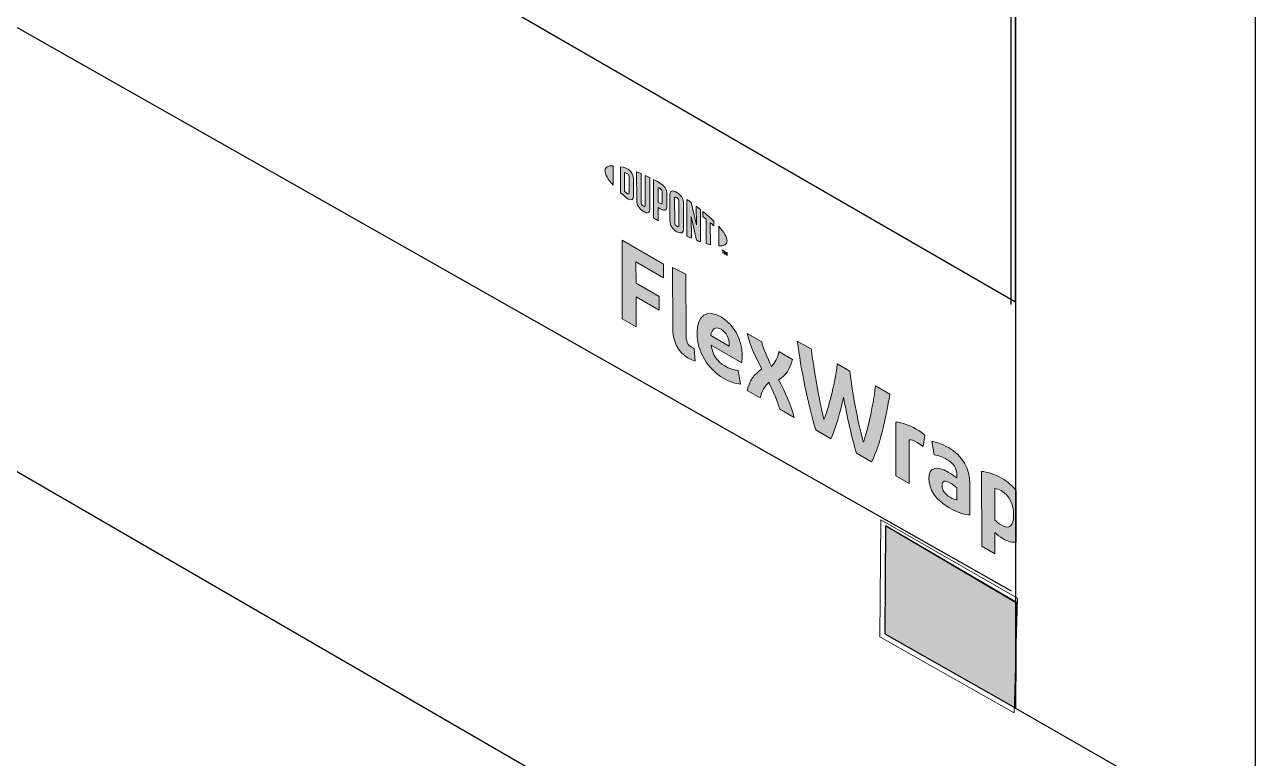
# Model space of a CAD drawing. Header units: inches. Extents: x -20.8 to 74.7, y -53.7 to 19.1.
# Drawn here: x -8.464 to -7.003, y -30.747 to -29.88 of the extents above; entities that cross this region are included whole.
import ezdxf

# ---------------------------------------------------------------- set-up
doc = ezdxf.new("R2010")
doc.units = ezdxf.units.IN
doc.header["$MEASUREMENT"] = 0
doc.linetypes.add('AI-Linetype-45', pattern=[0.187557, 0.125038, -0.062519])
doc.linetypes.add('AI-Linetype-46', pattern=[0.187557, 0.125038, -0.062519])
for name, color, linetype, lineweight in [('.ATI-HATCH', 7, 'Continuous', 0), ('G-ANNO-TTLB', 7, 'Continuous', 0), ('TYVEK', 7, 'Continuous', 0)]:
    doc.layers.add(name, color=color, linetype=linetype, lineweight=lineweight)

# ---------------------------------------------------------------- blocks, each defined once
blk = doc.blocks.new('Block_451')
at = {"layer": 'TYVEK', "color": 2, "lineweight": 25, "true_color": 0xffff00}
blk.add_lwpolyline([(-7.2974, -30.1937)], dxfattribs=at)
blk = doc.blocks.new('Block_452')
at = {"layer": 'TYVEK', "color": 1, "lineweight": 25, "true_color": 0xff0000}
for points in [[(-8.4443, -29.5486)], [(-7.2974, -30.2108)]]:
    blk.add_lwpolyline(points, dxfattribs=at)
blk = doc.blocks.new('Block_454')
at = {"layer": 'TYVEK', "color": 1, "lineweight": 25, "true_color": 0xff0000}
blk.add_lwpolyline([(-7.6375, -30.1199)], dxfattribs=at)
blk = doc.blocks.new('Block_455')
at = {"layer": 'TYVEK', "color": 1, "lineweight": 25, "true_color": 0xff0000}
for points in [[(-8.4443, -29.5486)], [(-7.2974, -30.2108)]]:
    blk.add_lwpolyline(points, dxfattribs=at)
blk = doc.blocks.new('Block_456')
at = {"layer": 'TYVEK', "color": 18, "lineweight": 25, "true_color": 0x000000}
blk.add_lwpolyline([(-7.6693, -29.983)], dxfattribs=at)
blk = doc.blocks.new('Block_458')
at = {"layer": 'TYVEK', "color": 4, "linetype": 'AI-Linetype-45', "lineweight": 25, "true_color": 0x00ffff}
blk.add_lwpolyline([(-7.0062, -30.0254)], dxfattribs=at)
at = {"layer": 'TYVEK', "color": 4, "linetype": 'AI-Linetype-46', "lineweight": 25, "true_color": 0x00ffff}
blk.add_lwpolyline([(-7.2971, -30.1917)], dxfattribs=at)
blk = doc.blocks.new('Block_462')
at = {"layer": 'TYVEK', "color": 4, "lineweight": 25, "true_color": 0x00ffff}
blk.add_lwpolyline([(-7.2971, -30.1917)], dxfattribs=at)
blk = doc.blocks.new('Block_463')
at = {"layer": 'TYVEK', "color": 2, "lineweight": 25, "true_color": 0xffff00}
blk.add_lwpolyline([(-7.2974, -30.1937)], dxfattribs=at)
blk = doc.blocks.new('Block_464')
at = {"layer": 'TYVEK', "color": 2, "lineweight": 25, "true_color": 0xffff00}
blk.add_lwpolyline([(-7.3015, -30.1306)], dxfattribs=at)
blk = doc.blocks.new('Block_465')
at = {"layer": 'TYVEK', "color": 1, "lineweight": 25, "true_color": 0xff0000}
for points in [[(-8.4443, -29.5486)], [(-7.2974, -30.2108)]]:
    blk.add_lwpolyline(points, dxfattribs=at)
blk = doc.blocks.new('Block_470')
at = {"layer": 'TYVEK', "true_color": 0x003b71, "transparency": 33554687}
h = blk.add_hatch(color=156, dxfattribs=at)
h.dxf.hatch_style = 2
edge = h.paths.add_edge_path()
edge.add_spline(control_points=[(-7.7088, -30.163), (-7.7088, -30.163), (-7.7576, -30.1349), (-7.7576, -30.1349), (-7.7576, -30.1349), (-7.7575, -30.2276), (-7.7575, -30.2276), (-7.7575, -30.2276), (-7.741, -30.237), (-7.741, -30.237), (-7.741, -30.237), (-7.7411, -30.2019), (-7.7411, -30.2019), (-7.7411, -30.2019), (-7.7138, -30.2176), (-7.7138, -30.2176), (-7.7138, -30.2176), (-7.7139, -30.2013), (-7.7139, -30.2013), (-7.7139, -30.2013), (-7.7411, -30.1856), (-7.7411, -30.1856), (-7.7411, -30.1856), (-7.7413, -30.1605), (-7.7413, -30.1605), (-7.7413, -30.1605), (-7.7088, -30.1793), (-7.7088, -30.1793), (-7.7088, -30.1793), (-7.7088, -30.163), (-7.7088, -30.163)], knot_values=[0, 0, 0, 0, 1, 1, 1, 2, 2, 2, 3, 3, 3, 4, 4, 4, 5, 5, 5, 6, 6, 6, 7, 7, 7, 8, 8, 8, 9, 9, 9, 10, 10, 10, 10], degree=3, periodic=0)
h = blk.add_hatch(color=156, dxfattribs=at)
h.dxf.hatch_style = 2
edge = h.paths.add_edge_path()
edge.add_spline(control_points=[(-7.6724, -30.2626), (-7.6735, -30.2623), (-7.6746, -30.2618), (-7.6757, -30.2611), (-7.6803, -30.2584), (-7.682, -30.2537), (-7.682, -30.2465), (-7.682, -30.2465), (-7.6821, -30.1751), (-7.6821, -30.1751), (-7.6821, -30.1751), (-7.6979, -30.167), (-7.6979, -30.167), (-7.6979, -30.167), (-7.6978, -30.2377), (-7.6978, -30.2377), (-7.6978, -30.2536), (-7.6925, -30.2665), (-7.6793, -30.2741), (-7.677, -30.2755), (-7.6733, -30.2769), (-7.6713, -30.2777), (-7.6713, -30.2777), (-7.6724, -30.2626), (-7.6724, -30.2626)], knot_values=[0, 0, 0, 0, 1, 1, 1, 2, 2, 2, 3, 3, 3, 4, 4, 4, 5, 5, 5, 6, 6, 6, 7, 7, 7, 8, 8, 8, 8], degree=3, periodic=0)
h = blk.add_hatch(color=156, dxfattribs=at)
h.dxf.hatch_style = 2
edge = h.paths.add_edge_path()
edge.add_spline(control_points=[(-7.6308, -30.2602), (-7.6308, -30.2602), (-7.6527, -30.2476), (-7.6527, -30.2476), (-7.6515, -30.2393), (-7.6472, -30.2363), (-7.6406, -30.2401), (-7.6343, -30.2437), (-7.6308, -30.2512), (-7.6308, -30.2586), (-7.6308, -30.2586), (-7.6308, -30.2602), (-7.6308, -30.2602)], knot_values=[0, 0, 0, 0, 1, 1, 1, 2, 2, 2, 3, 3, 3, 4, 4, 4, 4], degree=3, periodic=0)
edge = h.paths.add_edge_path()
edge.add_spline(control_points=[(-7.6156, -30.2699), (-7.6157, -30.2522), (-7.6256, -30.2343), (-7.6406, -30.2255), (-7.6575, -30.2159), (-7.669, -30.2236), (-7.669, -30.2445), (-7.6689, -30.2666), (-7.6563, -30.2873), (-7.6378, -30.2979), (-7.6303, -30.3023), (-7.6228, -30.3047), (-7.6177, -30.3049), (-7.6177, -30.3049), (-7.6203, -30.2888), (-7.6203, -30.2888), (-7.6252, -30.2884), (-7.6306, -30.2868), (-7.6363, -30.2834), (-7.6454, -30.2781), (-7.6508, -30.2704), (-7.6524, -30.2588), (-7.6524, -30.2588), (-7.6161, -30.2797), (-7.6161, -30.2797), (-7.6158, -30.2772), (-7.6156, -30.2738), (-7.6156, -30.2699)], knot_values=[0, 0, 0, 0, 1, 1, 1, 2, 2, 2, 3, 3, 3, 4, 4, 4, 5, 5, 5, 6, 6, 6, 7, 7, 7, 8, 8, 8, 9, 9, 9, 9], degree=3, periodic=0)
h = blk.add_hatch(color=156, dxfattribs=at)
h.dxf.hatch_style = 2
edge = h.paths.add_edge_path()
edge.add_spline(control_points=[(-7.5726, -30.2998), (-7.564, -30.2945), (-7.559, -30.2877), (-7.5561, -30.2756), (-7.5561, -30.2756), (-7.5722, -30.2665), (-7.5722, -30.2665), (-7.5729, -30.2734), (-7.5767, -30.2791), (-7.5808, -30.284), (-7.586, -30.2736), (-7.591, -30.2616), (-7.5925, -30.2548), (-7.5925, -30.2548), (-7.6096, -30.2449), (-7.6096, -30.2449), (-7.606, -30.2602), (-7.5999, -30.2729), (-7.5922, -30.287), (-7.6014, -30.2929), (-7.6067, -30.3004), (-7.6096, -30.3126), (-7.6096, -30.3126), (-7.5942, -30.3213), (-7.5942, -30.3213), (-7.5926, -30.3129), (-7.5885, -30.3073), (-7.5842, -30.3026), (-7.5793, -30.3126), (-7.5735, -30.3258), (-7.5711, -30.3347), (-7.5711, -30.3347), (-7.554, -30.3444), (-7.554, -30.3444), (-7.5588, -30.3277), (-7.5643, -30.3152), (-7.5726, -30.2998)], knot_values=[0, 0, 0, 0, 1, 1, 1, 2, 2, 2, 3, 3, 3, 4, 4, 4, 5, 5, 5, 6, 6, 6, 7, 7, 7, 8, 8, 8, 9, 9, 9, 10, 10, 10, 11, 11, 11, 12, 12, 12, 12], degree=3, periodic=0)
h = blk.add_hatch(color=156, dxfattribs=at)
h.dxf.hatch_style = 2
edge = h.paths.add_edge_path()
edge.add_spline(control_points=[(-7.4579, -30.307), (-7.4613, -30.333), (-7.4676, -30.3606), (-7.4722, -30.3736), (-7.4774, -30.3551), (-7.4849, -30.3204), (-7.4883, -30.2895), (-7.4883, -30.2895), (-7.5031, -30.2811), (-7.5031, -30.2811), (-7.5064, -30.308), (-7.514, -30.3341), (-7.5189, -30.3468), (-7.5236, -30.3286), (-7.5301, -30.2934), (-7.5338, -30.2636), (-7.5338, -30.2636), (-7.5504, -30.254), (-7.5504, -30.254), (-7.5461, -30.2872), (-7.5378, -30.3283), (-7.5286, -30.359), (-7.5286, -30.359), (-7.5106, -30.3694), (-7.5106, -30.3694), (-7.5049, -30.3561), (-7.5, -30.3395), (-7.4957, -30.3202), (-7.4914, -30.3444), (-7.4863, -30.3668), (-7.4806, -30.3866), (-7.4806, -30.3866), (-7.4625, -30.3969), (-7.4625, -30.3969), (-7.4529, -30.3772), (-7.4454, -30.3451), (-7.4411, -30.3168), (-7.4411, -30.3168), (-7.4579, -30.307), (-7.4579, -30.307)], knot_values=[0, 0, 0, 0, 1, 1, 1, 2, 2, 2, 3, 3, 3, 4, 4, 4, 5, 5, 5, 6, 6, 6, 7, 7, 7, 8, 8, 8, 9, 9, 9, 10, 10, 10, 11, 11, 11, 12, 12, 12, 13, 13, 13, 13], degree=3, periodic=0)
h = blk.add_hatch(color=156, dxfattribs=at)
h.dxf.hatch_style = 2
edge = h.paths.add_edge_path()
edge.add_spline(control_points=[(-7.4099, -30.358), (-7.4182, -30.3533), (-7.4278, -30.3499), (-7.434, -30.3499), (-7.434, -30.3499), (-7.4339, -30.4134), (-7.4339, -30.4134), (-7.4339, -30.4134), (-7.4181, -30.4224), (-7.4181, -30.4224), (-7.4181, -30.4224), (-7.4182, -30.3706), (-7.4182, -30.3706), (-7.4157, -30.3706), (-7.4129, -30.3713), (-7.4086, -30.3738), (-7.4063, -30.3752), (-7.4038, -30.3769), (-7.4018, -30.3788), (-7.4018, -30.3788), (-7.3996, -30.3651), (-7.3996, -30.3651), (-7.4018, -30.3631), (-7.4058, -30.3604), (-7.4099, -30.358)], knot_values=[0, 0, 0, 0, 1, 1, 1, 2, 2, 2, 3, 3, 3, 4, 4, 4, 5, 5, 5, 6, 6, 6, 7, 7, 7, 8, 8, 8, 8], degree=3, periodic=0)
h = blk.add_hatch(color=156, dxfattribs=at)
h.dxf.hatch_style = 2
edge = h.paths.add_edge_path()
edge.add_spline(control_points=[(-7.3617, -30.4415), (-7.3633, -30.4416), (-7.3663, -30.4408), (-7.3697, -30.4387), (-7.3758, -30.4352), (-7.3792, -30.4304), (-7.3793, -30.4248), (-7.3793, -30.4186), (-7.3752, -30.4186), (-7.3699, -30.4216), (-7.3671, -30.4231), (-7.3643, -30.4252), (-7.3617, -30.4273), (-7.3617, -30.4273), (-7.3617, -30.4415), (-7.3617, -30.4415)], knot_values=[0, 0, 0, 0, 1, 1, 1, 2, 2, 2, 3, 3, 3, 4, 4, 4, 5, 5, 5, 5], degree=3, periodic=0)
edge = h.paths.add_edge_path()
edge.add_spline(control_points=[(-7.3464, -30.4227), (-7.3464, -30.4048), (-7.3547, -30.3897), (-7.3717, -30.3799), (-7.3786, -30.3759), (-7.3865, -30.373), (-7.3915, -30.3726), (-7.3915, -30.3726), (-7.3886, -30.3884), (-7.3886, -30.3884), (-7.3839, -30.389), (-7.3785, -30.3911), (-7.3735, -30.394), (-7.3658, -30.3984), (-7.3618, -30.4045), (-7.3617, -30.4126), (-7.3617, -30.4126), (-7.3617, -30.4158), (-7.3617, -30.4158), (-7.3646, -30.4137), (-7.3688, -30.4108), (-7.372, -30.4088), (-7.3857, -30.4011), (-7.395, -30.4034), (-7.395, -30.4166), (-7.395, -30.4284), (-7.387, -30.4419), (-7.3713, -30.4509), (-7.3597, -30.4576), (-7.351, -30.4595), (-7.3463, -30.4595), (-7.3463, -30.4595), (-7.3464, -30.4227), (-7.3464, -30.4227)], knot_values=[0, 0, 0, 0, 1, 1, 1, 2, 2, 2, 3, 3, 3, 4, 4, 4, 5, 5, 5, 6, 6, 6, 7, 7, 7, 8, 8, 8, 9, 9, 9, 10, 10, 10, 11, 11, 11, 11], degree=3, periodic=0)
h = blk.add_hatch(color=156, dxfattribs=at)
h.dxf.hatch_style = 2
edge = h.paths.add_edge_path()
edge.add_spline(control_points=[(-7.3095, -30.4713), (-7.3128, -30.4694), (-7.3146, -30.4676), (-7.3168, -30.4654), (-7.3168, -30.4654), (-7.3168, -30.4283), (-7.3168, -30.4283), (-7.3145, -30.4286), (-7.3124, -30.4291), (-7.3095, -30.4308), (-7.299, -30.4368), (-7.2947, -30.4472), (-7.2946, -30.4591), (-7.2946, -30.4727), (-7.2993, -30.4772), (-7.3095, -30.4713)], knot_values=[0, 0, 0, 0, 1, 1, 1, 2, 2, 2, 3, 3, 3, 4, 4, 4, 5, 5, 5, 5], degree=3, periodic=0)
edge = h.paths.add_edge_path()
edge.add_spline(control_points=[(-7.3088, -30.4161), (-7.317, -30.4115), (-7.3261, -30.4084), (-7.3327, -30.408), (-7.3327, -30.408), (-7.3324, -30.4963), (-7.3324, -30.4963), (-7.3324, -30.4963), (-7.3167, -30.5054), (-7.3167, -30.5054), (-7.3167, -30.5054), (-7.3167, -30.4802), (-7.3167, -30.4802), (-7.3139, -30.4831), (-7.3111, -30.4852), (-7.3071, -30.4876), (-7.301, -30.4911), (-7.2958, -30.4924), (-7.2915, -30.4916), (-7.2915, -30.4916), (-7.2915, -30.4309), (-7.2915, -30.4309), (-7.2961, -30.4249), (-7.302, -30.4199), (-7.3088, -30.4161)], knot_values=[0, 0, 0, 0, 1, 1, 1, 2, 2, 2, 3, 3, 3, 4, 4, 4, 5, 5, 5, 6, 6, 6, 7, 7, 7, 8, 8, 8, 8], degree=3, periodic=0)
at = {"layer": 'TYVEK'}
for points, knots in [([(-7.7088, -30.163), (-7.7088, -30.163), (-7.7576, -30.1349), (-7.7576, -30.1349), (-7.7576, -30.1349), (-7.7575, -30.2276), (-7.7575, -30.2276), (-7.7575, -30.2276), (-7.741, -30.237), (-7.741, -30.237), (-7.741, -30.237), (-7.7411, -30.2019), (-7.7411, -30.2019), (-7.7411, -30.2019), (-7.7138, -30.2176), (-7.7138, -30.2176), (-7.7138, -30.2176), (-7.7139, -30.2013), (-7.7139, -30.2013), (-7.7139, -30.2013), (-7.7411, -30.1856), (-7.7411, -30.1856), (-7.7411, -30.1856), (-7.7413, -30.1605), (-7.7413, -30.1605), (-7.7413, -30.1605), (-7.7088, -30.1793), (-7.7088, -30.1793), (-7.7088, -30.1793), (-7.7088, -30.163), (-7.7088, -30.163)], [0, 0, 0, 0, 1, 1, 1, 2, 2, 2, 3, 3, 3, 4, 4, 4, 5, 5, 5, 6, 6, 6, 7, 7, 7, 8, 8, 8, 9, 9, 9, 10, 10, 10, 10]), ([(-7.6724, -30.2626), (-7.6735, -30.2623), (-7.6746, -30.2618), (-7.6757, -30.2611), (-7.6803, -30.2584), (-7.682, -30.2537), (-7.682, -30.2465), (-7.682, -30.2465), (-7.6821, -30.1751), (-7.6821, -30.1751), (-7.6821, -30.1751), (-7.6979, -30.167), (-7.6979, -30.167), (-7.6979, -30.167), (-7.6978, -30.2377), (-7.6978, -30.2377), (-7.6978, -30.2536), (-7.6925, -30.2665), (-7.6793, -30.2741), (-7.677, -30.2755), (-7.6733, -30.2769), (-7.6713, -30.2777), (-7.6713, -30.2777), (-7.6724, -30.2626), (-7.6724, -30.2626)], [0, 0, 0, 0, 1, 1, 1, 2, 2, 2, 3, 3, 3, 4, 4, 4, 5, 5, 5, 6, 6, 6, 7, 7, 7, 8, 8, 8, 8]), ([(-7.6156, -30.2699), (-7.6157, -30.2522), (-7.6256, -30.2343), (-7.6406, -30.2255), (-7.6575, -30.2159), (-7.669, -30.2236), (-7.669, -30.2445), (-7.6689, -30.2666), (-7.6563, -30.2873), (-7.6378, -30.2979), (-7.6303, -30.3023), (-7.6228, -30.3047), (-7.6177, -30.3049), (-7.6177, -30.3049), (-7.6203, -30.2888), (-7.6203, -30.2888), (-7.6252, -30.2884), (-7.6306, -30.2868), (-7.6363, -30.2834), (-7.6454, -30.2781), (-7.6508, -30.2704), (-7.6524, -30.2588), (-7.6524, -30.2588), (-7.6161, -30.2797), (-7.6161, -30.2797), (-7.6158, -30.2772), (-7.6156, -30.2738), (-7.6156, -30.2699)], [0, 0, 0, 0, 1, 1, 1, 2, 2, 2, 3, 3, 3, 4, 4, 4, 5, 5, 5, 6, 6, 6, 7, 7, 7, 8, 8, 8, 9, 9, 9, 9]), ([(-7.6308, -30.2602), (-7.6308, -30.2602), (-7.6527, -30.2476), (-7.6527, -30.2476), (-7.6515, -30.2393), (-7.6472, -30.2363), (-7.6406, -30.2401), (-7.6343, -30.2437), (-7.6308, -30.2512), (-7.6308, -30.2586), (-7.6308, -30.2586), (-7.6308, -30.2602), (-7.6308, -30.2602)], [0, 0, 0, 0, 1, 1, 1, 2, 2, 2, 3, 3, 3, 4, 4, 4, 4]), ([(-7.5726, -30.2998), (-7.564, -30.2945), (-7.559, -30.2877), (-7.5561, -30.2756), (-7.5561, -30.2756), (-7.5722, -30.2665), (-7.5722, -30.2665), (-7.5729, -30.2734), (-7.5767, -30.2791), (-7.5808, -30.284), (-7.586, -30.2736), (-7.591, -30.2616), (-7.5925, -30.2548), (-7.5925, -30.2548), (-7.6096, -30.2449), (-7.6096, -30.2449), (-7.606, -30.2602), (-7.5999, -30.2729), (-7.5922, -30.287), (-7.6014, -30.2929), (-7.6067, -30.3004), (-7.6096, -30.3126), (-7.6096, -30.3126), (-7.5942, -30.3213), (-7.5942, -30.3213), (-7.5926, -30.3129), (-7.5885, -30.3073), (-7.5842, -30.3026), (-7.5793, -30.3126), (-7.5735, -30.3258), (-7.5711, -30.3347), (-7.5711, -30.3347), (-7.554, -30.3444), (-7.554, -30.3444), (-7.5588, -30.3277), (-7.5643, -30.3152), (-7.5726, -30.2998)], [0, 0, 0, 0, 1, 1, 1, 2, 2, 2, 3, 3, 3, 4, 4, 4, 5, 5, 5, 6, 6, 6, 7, 7, 7, 8, 8, 8, 9, 9, 9, 10, 10, 10, 11, 11, 11, 12, 12, 12, 12]), ([(-7.4579, -30.307), (-7.4613, -30.333), (-7.4676, -30.3606), (-7.4722, -30.3736), (-7.4774, -30.3551), (-7.4849, -30.3204), (-7.4883, -30.2895), (-7.4883, -30.2895), (-7.5031, -30.2811), (-7.5031, -30.2811), (-7.5064, -30.308), (-7.514, -30.3341), (-7.5189, -30.3468), (-7.5236, -30.3286), (-7.5301, -30.2934), (-7.5338, -30.2636), (-7.5338, -30.2636), (-7.5504, -30.254), (-7.5504, -30.254), (-7.5461, -30.2872), (-7.5378, -30.3283), (-7.5286, -30.359), (-7.5286, -30.359), (-7.5106, -30.3694), (-7.5106, -30.3694), (-7.5049, -30.3561), (-7.5, -30.3395), (-7.4957, -30.3202), (-7.4914, -30.3444), (-7.4863, -30.3668), (-7.4806, -30.3866), (-7.4806, -30.3866), (-7.4625, -30.3969), (-7.4625, -30.3969), (-7.4529, -30.3772), (-7.4454, -30.3451), (-7.4411, -30.3168), (-7.4411, -30.3168), (-7.4579, -30.307), (-7.4579, -30.307)], [0, 0, 0, 0, 1, 1, 1, 2, 2, 2, 3, 3, 3, 4, 4, 4, 5, 5, 5, 6, 6, 6, 7, 7, 7, 8, 8, 8, 9, 9, 9, 10, 10, 10, 11, 11, 11, 12, 12, 12, 13, 13, 13, 13]), ([(-7.4099, -30.358), (-7.4182, -30.3533), (-7.4278, -30.3499), (-7.434, -30.3499), (-7.434, -30.3499), (-7.4339, -30.4134), (-7.4339, -30.4134), (-7.4339, -30.4134), (-7.4181, -30.4224), (-7.4181, -30.4224), (-7.4181, -30.4224), (-7.4182, -30.3706), (-7.4182, -30.3706), (-7.4157, -30.3706), (-7.4129, -30.3713), (-7.4086, -30.3738), (-7.4063, -30.3752), (-7.4038, -30.3769), (-7.4018, -30.3788), (-7.4018, -30.3788), (-7.3996, -30.3651), (-7.3996, -30.3651), (-7.4018, -30.3631), (-7.4058, -30.3604), (-7.4099, -30.358)], [0, 0, 0, 0, 1, 1, 1, 2, 2, 2, 3, 3, 3, 4, 4, 4, 5, 5, 5, 6, 6, 6, 7, 7, 7, 8, 8, 8, 8]), ([(-7.3464, -30.4227), (-7.3464, -30.4048), (-7.3547, -30.3897), (-7.3717, -30.3799), (-7.3786, -30.3759), (-7.3865, -30.373), (-7.3915, -30.3726), (-7.3915, -30.3726), (-7.3886, -30.3884), (-7.3886, -30.3884), (-7.3839, -30.389), (-7.3785, -30.3911), (-7.3735, -30.394), (-7.3658, -30.3984), (-7.3618, -30.4045), (-7.3617, -30.4126), (-7.3617, -30.4126), (-7.3617, -30.4158), (-7.3617, -30.4158), (-7.3646, -30.4137), (-7.3688, -30.4108), (-7.372, -30.4088), (-7.3857, -30.4011), (-7.395, -30.4034), (-7.395, -30.4166), (-7.395, -30.4284), (-7.387, -30.4419), (-7.3713, -30.4509), (-7.3597, -30.4576), (-7.351, -30.4595), (-7.3463, -30.4595), (-7.3463, -30.4595), (-7.3464, -30.4227), (-7.3464, -30.4227)], [0, 0, 0, 0, 1, 1, 1, 2, 2, 2, 3, 3, 3, 4, 4, 4, 5, 5, 5, 6, 6, 6, 7, 7, 7, 8, 8, 8, 9, 9, 9, 10, 10, 10, 11, 11, 11, 11]), ([(-7.3088, -30.4161), (-7.317, -30.4115), (-7.3261, -30.4084), (-7.3327, -30.408), (-7.3327, -30.408), (-7.3324, -30.4963), (-7.3324, -30.4963), (-7.3324, -30.4963), (-7.3167, -30.5054), (-7.3167, -30.5054), (-7.3167, -30.5054), (-7.3167, -30.4802), (-7.3167, -30.4802), (-7.3139, -30.4831), (-7.3111, -30.4852), (-7.3071, -30.4876), (-7.301, -30.4911), (-7.2958, -30.4924), (-7.2915, -30.4916), (-7.2915, -30.4916), (-7.2915, -30.4309), (-7.2915, -30.4309), (-7.2961, -30.4249), (-7.302, -30.4199), (-7.3088, -30.4161)], [0, 0, 0, 0, 1, 1, 1, 2, 2, 2, 3, 3, 3, 4, 4, 4, 5, 5, 5, 6, 6, 6, 7, 7, 7, 8, 8, 8, 8]), ([(-7.3617, -30.4415), (-7.3633, -30.4416), (-7.3663, -30.4408), (-7.3697, -30.4387), (-7.3758, -30.4352), (-7.3792, -30.4304), (-7.3793, -30.4248), (-7.3793, -30.4186), (-7.3752, -30.4186), (-7.3699, -30.4216), (-7.3671, -30.4231), (-7.3643, -30.4252), (-7.3617, -30.4273), (-7.3617, -30.4273), (-7.3617, -30.4415), (-7.3617, -30.4415)], [0, 0, 0, 0, 1, 1, 1, 2, 2, 2, 3, 3, 3, 4, 4, 4, 5, 5, 5, 5]), ([(-7.3095, -30.4713), (-7.3128, -30.4694), (-7.3146, -30.4676), (-7.3168, -30.4654), (-7.3168, -30.4654), (-7.3168, -30.4283), (-7.3168, -30.4283), (-7.3145, -30.4286), (-7.3124, -30.4291), (-7.3095, -30.4308), (-7.299, -30.4368), (-7.2947, -30.4472), (-7.2946, -30.4591), (-7.2946, -30.4727), (-7.2993, -30.4772), (-7.3095, -30.4713)], [0, 0, 0, 0, 1, 1, 1, 2, 2, 2, 3, 3, 3, 4, 4, 4, 5, 5, 5, 5])]:
    blk.add_open_spline(points, degree=3, knots=knots, dxfattribs=at)
blk = doc.blocks.new('Block_471')
at = {"layer": 'TYVEK', "true_color": 0x003b71, "transparency": 33554687}
h = blk.add_hatch(color=156, dxfattribs=at)
h.dxf.hatch_style = 2
edge = h.paths.add_edge_path()
edge.add_spline(control_points=[(-7.7779, -30.0526), (-7.7779, -30.0569), (-7.7743, -30.0629), (-7.768, -30.0699), (-7.768, -30.0699), (-7.7681, -30.0467), (-7.7681, -30.0467), (-7.7743, -30.0465), (-7.7779, -30.0484), (-7.7779, -30.0526)], knot_values=[0, 0, 0, 0, 1, 1, 1, 2, 2, 2, 3, 3, 3, 3], degree=3, periodic=0)
h = blk.add_hatch(color=156, dxfattribs=at)
h.dxf.hatch_style = 2
edge = h.paths.add_edge_path()
edge.add_spline(control_points=[(-7.7513, -30.0798), (-7.7521, -30.0793), (-7.7535, -30.0781), (-7.7546, -30.0772), (-7.7546, -30.0772), (-7.7546, -30.0549), (-7.7546, -30.0549), (-7.7535, -30.0552), (-7.7521, -30.0556), (-7.7513, -30.0562), (-7.7502, -30.0568), (-7.7493, -30.0579), (-7.7493, -30.0597), (-7.7493, -30.0597), (-7.7492, -30.0786), (-7.7492, -30.0786), (-7.7492, -30.0804), (-7.7502, -30.0804), (-7.7513, -30.0798)], knot_values=[0, 0, 0, 0, 1, 1, 1, 2, 2, 2, 3, 3, 3, 4, 4, 4, 5, 5, 5, 6, 6, 6, 6], degree=3, periodic=0)
edge = h.paths.add_edge_path()
edge.add_spline(control_points=[(-7.7443, -30.0618), (-7.7443, -30.0572), (-7.7465, -30.053), (-7.7506, -30.0508), (-7.7524, -30.0497), (-7.7549, -30.0488), (-7.7595, -30.0479), (-7.7595, -30.0479), (-7.7593, -30.0787), (-7.7593, -30.0787), (-7.7553, -30.0824), (-7.7522, -30.0849), (-7.7506, -30.0861), (-7.7464, -30.0883), (-7.7442, -30.0868), (-7.7442, -30.0822), (-7.7442, -30.0822), (-7.7443, -30.0618), (-7.7443, -30.0618)], knot_values=[0, 0, 0, 0, 1, 1, 1, 2, 2, 2, 3, 3, 3, 4, 4, 4, 5, 5, 5, 6, 6, 6, 6], degree=3, periodic=0)
h = blk.add_hatch(color=156, dxfattribs=at)
h.dxf.hatch_style = 2
edge = h.paths.add_edge_path()
edge.add_spline(control_points=[(-7.7302, -30.0931), (-7.7302, -30.0949), (-7.7307, -30.0957), (-7.7326, -30.0943), (-7.7345, -30.093), (-7.735, -30.0918), (-7.735, -30.0897), (-7.735, -30.0897), (-7.7351, -30.0561), (-7.7351, -30.0561), (-7.7364, -30.0555), (-7.7392, -30.0544), (-7.7404, -30.0539), (-7.7404, -30.0539), (-7.7403, -30.0878), (-7.7403, -30.0878), (-7.7403, -30.0932), (-7.738, -30.0967), (-7.7326, -30.1005), (-7.7277, -30.104), (-7.7246, -30.1028), (-7.7247, -30.0968), (-7.7247, -30.0968), (-7.7247, -30.0609), (-7.7247, -30.0609), (-7.7258, -30.0604), (-7.7292, -30.0588), (-7.7302, -30.0583), (-7.7302, -30.0583), (-7.7302, -30.0931), (-7.7302, -30.0931)], knot_values=[0, 0, 0, 0, 1, 1, 1, 2, 2, 2, 3, 3, 3, 4, 4, 4, 5, 5, 5, 6, 6, 6, 7, 7, 7, 8, 8, 8, 9, 9, 9, 10, 10, 10, 10], degree=3, periodic=0)
h = blk.add_hatch(color=156, dxfattribs=at)
h.dxf.hatch_style = 2
edge = h.paths.add_edge_path()
edge.add_spline(control_points=[(-7.7101, -30.0899), (-7.7101, -30.0919), (-7.7107, -30.0924), (-7.7129, -30.0912), (-7.7129, -30.0912), (-7.7149, -30.0901), (-7.7149, -30.0901), (-7.7149, -30.0901), (-7.7149, -30.0723), (-7.7149, -30.0723), (-7.714, -30.0727), (-7.7136, -30.073), (-7.7131, -30.0733), (-7.7107, -30.0747), (-7.7101, -30.0761), (-7.7101, -30.078), (-7.7101, -30.078), (-7.7101, -30.0899), (-7.7101, -30.0899)], knot_values=[0, 0, 0, 0, 1, 1, 1, 2, 2, 2, 3, 3, 3, 4, 4, 4, 5, 5, 5, 6, 6, 6, 6], degree=3, periodic=0)
edge = h.paths.add_edge_path()
edge.add_spline(control_points=[(-7.7128, -30.0672), (-7.7138, -30.0666), (-7.7172, -30.0647), (-7.7204, -30.0631), (-7.7204, -30.0631), (-7.7203, -30.1083), (-7.7203, -30.1083), (-7.7193, -30.109), (-7.7164, -30.1108), (-7.7149, -30.1118), (-7.7149, -30.1118), (-7.7149, -30.0963), (-7.7149, -30.0963), (-7.7149, -30.0963), (-7.7126, -30.0976), (-7.7126, -30.0976), (-7.707, -30.1009), (-7.7046, -30.0993), (-7.7046, -30.0936), (-7.7046, -30.0936), (-7.7046, -30.0802), (-7.7046, -30.0802), (-7.7046, -30.0747), (-7.7074, -30.0702), (-7.7128, -30.0672)], knot_values=[0, 0, 0, 0, 1, 1, 1, 2, 2, 2, 3, 3, 3, 4, 4, 4, 5, 5, 5, 6, 6, 6, 7, 7, 7, 8, 8, 8, 8], degree=3, periodic=0)
h = blk.add_hatch(color=156, dxfattribs=at)
h.dxf.hatch_style = 2
edge = h.paths.add_edge_path()
edge.add_spline(control_points=[(-7.6929, -30.1183), (-7.6949, -30.1172), (-7.6954, -30.1159), (-7.6954, -30.1141), (-7.6954, -30.1141), (-7.6956, -30.0859), (-7.6956, -30.0859), (-7.6956, -30.0841), (-7.695, -30.0833), (-7.6929, -30.0845), (-7.691, -30.0858), (-7.6906, -30.087), (-7.6906, -30.0888), (-7.6906, -30.0888), (-7.6904, -30.1169), (-7.6904, -30.1169), (-7.6904, -30.1187), (-7.691, -30.1194), (-7.6929, -30.1183)], knot_values=[0, 0, 0, 0, 1, 1, 1, 2, 2, 2, 3, 3, 3, 4, 4, 4, 5, 5, 5, 6, 6, 6, 6], degree=3, periodic=0)
edge = h.paths.add_edge_path()
edge.add_spline(control_points=[(-7.685, -30.0918), (-7.685, -30.0855), (-7.6875, -30.0818), (-7.6929, -30.0783), (-7.6981, -30.0751), (-7.7011, -30.0759), (-7.7011, -30.0819), (-7.7011, -30.0819), (-7.701, -30.1113), (-7.701, -30.1113), (-7.701, -30.1177), (-7.6982, -30.1219), (-7.6929, -30.1247), (-7.6877, -30.1274), (-7.6849, -30.1268), (-7.6849, -30.1199), (-7.6849, -30.1199), (-7.685, -30.0918), (-7.685, -30.0918)], knot_values=[0, 0, 0, 0, 1, 1, 1, 2, 2, 2, 3, 3, 3, 4, 4, 4, 5, 5, 5, 6, 6, 6, 6], degree=3, periodic=0)
h = blk.add_hatch(color=156, dxfattribs=at)
h.dxf.hatch_style = 2
edge = h.paths.add_edge_path()
edge.add_spline(control_points=[(-7.6696, -30.1168), (-7.6696, -30.1168), (-7.6758, -30.0903), (-7.6758, -30.0903), (-7.6775, -30.0891), (-7.6795, -30.0877), (-7.681, -30.0867), (-7.681, -30.0867), (-7.6809, -30.13), (-7.6809, -30.13), (-7.6798, -30.1305), (-7.677, -30.1317), (-7.6756, -30.1324), (-7.6756, -30.1324), (-7.6761, -30.1066), (-7.6761, -30.1066), (-7.6761, -30.1066), (-7.6696, -30.1348), (-7.6696, -30.1348), (-7.6682, -30.1354), (-7.6662, -30.1361), (-7.6649, -30.1366), (-7.6649, -30.1366), (-7.665, -30.0985), (-7.665, -30.0985), (-7.6664, -30.0974), (-7.6689, -30.0954), (-7.6701, -30.0945), (-7.6701, -30.0945), (-7.6696, -30.1168), (-7.6696, -30.1168)], knot_values=[0, 0, 0, 0, 1, 1, 1, 2, 2, 2, 3, 3, 3, 4, 4, 4, 5, 5, 5, 6, 6, 6, 7, 7, 7, 8, 8, 8, 9, 9, 9, 10, 10, 10, 10], degree=3, periodic=0)
h = blk.add_hatch(color=156, dxfattribs=at)
h.dxf.hatch_style = 2
edge = h.paths.add_edge_path()
edge.add_spline(control_points=[(-7.6622, -30.1067), (-7.6609, -30.1078), (-7.6595, -30.1088), (-7.6582, -30.1099), (-7.6582, -30.1099), (-7.6582, -30.1388), (-7.6582, -30.1388), (-7.657, -30.1391), (-7.6547, -30.1397), (-7.6532, -30.1401), (-7.6532, -30.1401), (-7.6533, -30.1141), (-7.6533, -30.1141), (-7.6519, -30.1154), (-7.6505, -30.1166), (-7.6493, -30.1177), (-7.6493, -30.1177), (-7.6493, -30.1121), (-7.6493, -30.1121), (-7.6532, -30.1083), (-7.6574, -30.1047), (-7.6623, -30.1007), (-7.6623, -30.1007), (-7.6622, -30.1067), (-7.6622, -30.1067)], knot_values=[0, 0, 0, 0, 1, 1, 1, 2, 2, 2, 3, 3, 3, 4, 4, 4, 5, 5, 5, 6, 6, 6, 7, 7, 7, 8, 8, 8, 8], degree=3, periodic=0)
h = blk.add_hatch(color=156, dxfattribs=at)
h.dxf.hatch_style = 2
edge = h.paths.add_edge_path()
edge.add_spline(control_points=[(-7.6335, -30.1355), (-7.6335, -30.1398), (-7.6371, -30.1417), (-7.6433, -30.1415), (-7.6433, -30.1415), (-7.6434, -30.1183), (-7.6434, -30.1183), (-7.6371, -30.1253), (-7.6335, -30.1313), (-7.6335, -30.1355)], knot_values=[0, 0, 0, 0, 1, 1, 1, 2, 2, 2, 3, 3, 3, 3], degree=3, periodic=0)
h = blk.add_hatch(color=156, dxfattribs=at)
h.dxf.hatch_style = 2
edge = h.paths.add_edge_path()
edge.add_spline(control_points=[(-7.6393, -30.1462), (-7.6393, -30.1462), (-7.6393, -30.1468), (-7.6393, -30.1468), (-7.6393, -30.1468), (-7.6385, -30.1472), (-7.6385, -30.1472), (-7.6385, -30.1472), (-7.6385, -30.1499), (-7.6385, -30.1499), (-7.6385, -30.1499), (-7.6379, -30.1504), (-7.6379, -30.1504), (-7.6379, -30.1504), (-7.6379, -30.1476), (-7.6379, -30.1476), (-7.6379, -30.1476), (-7.637, -30.148), (-7.637, -30.148), (-7.637, -30.148), (-7.637, -30.1474), (-7.637, -30.1474), (-7.637, -30.1474), (-7.6393, -30.1462), (-7.6393, -30.1462)], knot_values=[0, 0, 0, 0, 1, 1, 1, 2, 2, 2, 3, 3, 3, 4, 4, 4, 5, 5, 5, 6, 6, 6, 7, 7, 7, 8, 8, 8, 8], degree=3, periodic=0)
edge = h.paths.add_edge_path()
edge.add_spline(control_points=[(-7.634, -30.1493), (-7.634, -30.1493), (-7.6349, -30.1502), (-7.6349, -30.1502), (-7.6349, -30.1502), (-7.6358, -30.1481), (-7.6358, -30.1481), (-7.6358, -30.1481), (-7.6364, -30.1479), (-7.6364, -30.1479), (-7.6364, -30.1479), (-7.6364, -30.1512), (-7.6364, -30.1512), (-7.6364, -30.1512), (-7.6358, -30.1515), (-7.6358, -30.1515), (-7.6358, -30.1515), (-7.6358, -30.1491), (-7.6358, -30.1491), (-7.6358, -30.1491), (-7.6349, -30.1512), (-7.6349, -30.1512), (-7.6349, -30.1512), (-7.634, -30.1502), (-7.634, -30.1502), (-7.634, -30.1502), (-7.634, -30.1526), (-7.634, -30.1526), (-7.634, -30.1526), (-7.6335, -30.1529), (-7.6335, -30.1529), (-7.6335, -30.1529), (-7.6335, -30.1495), (-7.6335, -30.1495), (-7.6335, -30.1495), (-7.634, -30.1493), (-7.634, -30.1493)], knot_values=[0, 0, 0, 0, 1, 1, 1, 2, 2, 2, 3, 3, 3, 4, 4, 4, 5, 5, 5, 6, 6, 6, 7, 7, 7, 8, 8, 8, 9, 9, 9, 10, 10, 10, 11, 11, 11, 12, 12, 12, 12], degree=3, periodic=0)
at = {"layer": 'TYVEK'}
for points, knots in [([(-7.7779, -30.0526), (-7.7779, -30.0569), (-7.7743, -30.0629), (-7.768, -30.0699), (-7.768, -30.0699), (-7.7681, -30.0467), (-7.7681, -30.0467), (-7.7743, -30.0465), (-7.7779, -30.0484), (-7.7779, -30.0526)], [0, 0, 0, 0, 1, 1, 1, 2, 2, 2, 3, 3, 3, 3]), ([(-7.7443, -30.0618), (-7.7443, -30.0572), (-7.7465, -30.053), (-7.7506, -30.0508), (-7.7524, -30.0497), (-7.7549, -30.0488), (-7.7595, -30.0479), (-7.7595, -30.0479), (-7.7593, -30.0787), (-7.7593, -30.0787), (-7.7553, -30.0824), (-7.7522, -30.0849), (-7.7506, -30.0861), (-7.7464, -30.0883), (-7.7442, -30.0868), (-7.7442, -30.0822), (-7.7442, -30.0822), (-7.7443, -30.0618), (-7.7443, -30.0618)], [0, 0, 0, 0, 1, 1, 1, 2, 2, 2, 3, 3, 3, 4, 4, 4, 5, 5, 5, 6, 6, 6, 6]), ([(-7.7513, -30.0798), (-7.7521, -30.0793), (-7.7535, -30.0781), (-7.7546, -30.0772), (-7.7546, -30.0772), (-7.7546, -30.0549), (-7.7546, -30.0549), (-7.7535, -30.0552), (-7.7521, -30.0556), (-7.7513, -30.0562), (-7.7502, -30.0568), (-7.7493, -30.0579), (-7.7493, -30.0597), (-7.7493, -30.0597), (-7.7492, -30.0786), (-7.7492, -30.0786), (-7.7492, -30.0804), (-7.7502, -30.0804), (-7.7513, -30.0798)], [0, 0, 0, 0, 1, 1, 1, 2, 2, 2, 3, 3, 3, 4, 4, 4, 5, 5, 5, 6, 6, 6, 6]), ([(-7.7302, -30.0931), (-7.7302, -30.0949), (-7.7307, -30.0957), (-7.7326, -30.0943), (-7.7345, -30.093), (-7.735, -30.0918), (-7.735, -30.0897), (-7.735, -30.0897), (-7.7351, -30.0561), (-7.7351, -30.0561), (-7.7364, -30.0555), (-7.7392, -30.0544), (-7.7404, -30.0539), (-7.7404, -30.0539), (-7.7403, -30.0878), (-7.7403, -30.0878), (-7.7403, -30.0932), (-7.738, -30.0967), (-7.7326, -30.1005), (-7.7277, -30.104), (-7.7246, -30.1028), (-7.7247, -30.0968), (-7.7247, -30.0968), (-7.7247, -30.0609), (-7.7247, -30.0609), (-7.7258, -30.0604), (-7.7292, -30.0588), (-7.7302, -30.0583), (-7.7302, -30.0583), (-7.7302, -30.0931), (-7.7302, -30.0931)], [0, 0, 0, 0, 1, 1, 1, 2, 2, 2, 3, 3, 3, 4, 4, 4, 5, 5, 5, 6, 6, 6, 7, 7, 7, 8, 8, 8, 9, 9, 9, 10, 10, 10, 10]), ([(-7.7128, -30.0672), (-7.7138, -30.0666), (-7.7172, -30.0647), (-7.7204, -30.0631), (-7.7204, -30.0631), (-7.7203, -30.1083), (-7.7203, -30.1083), (-7.7193, -30.109), (-7.7164, -30.1108), (-7.7149, -30.1118), (-7.7149, -30.1118), (-7.7149, -30.0963), (-7.7149, -30.0963), (-7.7149, -30.0963), (-7.7126, -30.0976), (-7.7126, -30.0976), (-7.707, -30.1009), (-7.7046, -30.0993), (-7.7046, -30.0936), (-7.7046, -30.0936), (-7.7046, -30.0802), (-7.7046, -30.0802), (-7.7046, -30.0747), (-7.7074, -30.0702), (-7.7128, -30.0672)], [0, 0, 0, 0, 1, 1, 1, 2, 2, 2, 3, 3, 3, 4, 4, 4, 5, 5, 5, 6, 6, 6, 7, 7, 7, 8, 8, 8, 8]), ([(-7.7101, -30.0899), (-7.7101, -30.0919), (-7.7107, -30.0924), (-7.7129, -30.0912), (-7.7129, -30.0912), (-7.7149, -30.0901), (-7.7149, -30.0901), (-7.7149, -30.0901), (-7.7149, -30.0723), (-7.7149, -30.0723), (-7.714, -30.0727), (-7.7136, -30.073), (-7.7131, -30.0733), (-7.7107, -30.0747), (-7.7101, -30.0761), (-7.7101, -30.078), (-7.7101, -30.078), (-7.7101, -30.0899), (-7.7101, -30.0899)], [0, 0, 0, 0, 1, 1, 1, 2, 2, 2, 3, 3, 3, 4, 4, 4, 5, 5, 5, 6, 6, 6, 6]), ([(-7.685, -30.0918), (-7.685, -30.0855), (-7.6875, -30.0818), (-7.6929, -30.0783), (-7.6981, -30.0751), (-7.7011, -30.0759), (-7.7011, -30.0819), (-7.7011, -30.0819), (-7.701, -30.1113), (-7.701, -30.1113), (-7.701, -30.1177), (-7.6982, -30.1219), (-7.6929, -30.1247), (-7.6877, -30.1274), (-7.6849, -30.1268), (-7.6849, -30.1199), (-7.6849, -30.1199), (-7.685, -30.0918), (-7.685, -30.0918)], [0, 0, 0, 0, 1, 1, 1, 2, 2, 2, 3, 3, 3, 4, 4, 4, 5, 5, 5, 6, 6, 6, 6]), ([(-7.6929, -30.1183), (-7.6949, -30.1172), (-7.6954, -30.1159), (-7.6954, -30.1141), (-7.6954, -30.1141), (-7.6956, -30.0859), (-7.6956, -30.0859), (-7.6956, -30.0841), (-7.695, -30.0833), (-7.6929, -30.0845), (-7.691, -30.0858), (-7.6906, -30.087), (-7.6906, -30.0888), (-7.6906, -30.0888), (-7.6904, -30.1169), (-7.6904, -30.1169), (-7.6904, -30.1187), (-7.691, -30.1194), (-7.6929, -30.1183)], [0, 0, 0, 0, 1, 1, 1, 2, 2, 2, 3, 3, 3, 4, 4, 4, 5, 5, 5, 6, 6, 6, 6]), ([(-7.6696, -30.1168), (-7.6696, -30.1168), (-7.6758, -30.0903), (-7.6758, -30.0903), (-7.6775, -30.0891), (-7.6795, -30.0877), (-7.681, -30.0867), (-7.681, -30.0867), (-7.6809, -30.13), (-7.6809, -30.13), (-7.6798, -30.1305), (-7.677, -30.1317), (-7.6756, -30.1324), (-7.6756, -30.1324), (-7.6761, -30.1066), (-7.6761, -30.1066), (-7.6761, -30.1066), (-7.6696, -30.1348), (-7.6696, -30.1348), (-7.6682, -30.1354), (-7.6662, -30.1361), (-7.6649, -30.1366), (-7.6649, -30.1366), (-7.665, -30.0985), (-7.665, -30.0985), (-7.6664, -30.0974), (-7.6689, -30.0954), (-7.6701, -30.0945), (-7.6701, -30.0945), (-7.6696, -30.1168), (-7.6696, -30.1168)], [0, 0, 0, 0, 1, 1, 1, 2, 2, 2, 3, 3, 3, 4, 4, 4, 5, 5, 5, 6, 6, 6, 7, 7, 7, 8, 8, 8, 9, 9, 9, 10, 10, 10, 10]), ([(-7.6622, -30.1067), (-7.6609, -30.1078), (-7.6595, -30.1088), (-7.6582, -30.1099), (-7.6582, -30.1099), (-7.6582, -30.1388), (-7.6582, -30.1388), (-7.657, -30.1391), (-7.6547, -30.1397), (-7.6532, -30.1401), (-7.6532, -30.1401), (-7.6533, -30.1141), (-7.6533, -30.1141), (-7.6519, -30.1154), (-7.6505, -30.1166), (-7.6493, -30.1177), (-7.6493, -30.1177), (-7.6493, -30.1121), (-7.6493, -30.1121), (-7.6532, -30.1083), (-7.6574, -30.1047), (-7.6623, -30.1007), (-7.6623, -30.1007), (-7.6622, -30.1067), (-7.6622, -30.1067)], [0, 0, 0, 0, 1, 1, 1, 2, 2, 2, 3, 3, 3, 4, 4, 4, 5, 5, 5, 6, 6, 6, 7, 7, 7, 8, 8, 8, 8]), ([(-7.6335, -30.1355), (-7.6335, -30.1398), (-7.6371, -30.1417), (-7.6433, -30.1415), (-7.6433, -30.1415), (-7.6434, -30.1183), (-7.6434, -30.1183), (-7.6371, -30.1253), (-7.6335, -30.1313), (-7.6335, -30.1355)], [0, 0, 0, 0, 1, 1, 1, 2, 2, 2, 3, 3, 3, 3]), ([(-7.6393, -30.1462), (-7.6393, -30.1462), (-7.6393, -30.1468), (-7.6393, -30.1468), (-7.6393, -30.1468), (-7.6385, -30.1472), (-7.6385, -30.1472), (-7.6385, -30.1472), (-7.6385, -30.1499), (-7.6385, -30.1499), (-7.6385, -30.1499), (-7.6379, -30.1504), (-7.6379, -30.1504), (-7.6379, -30.1504), (-7.6379, -30.1476), (-7.6379, -30.1476), (-7.6379, -30.1476), (-7.637, -30.148), (-7.637, -30.148), (-7.637, -30.148), (-7.637, -30.1474), (-7.637, -30.1474), (-7.637, -30.1474), (-7.6393, -30.1462), (-7.6393, -30.1462)], [0, 0, 0, 0, 1, 1, 1, 2, 2, 2, 3, 3, 3, 4, 4, 4, 5, 5, 5, 6, 6, 6, 7, 7, 7, 8, 8, 8, 8]), ([(-7.634, -30.1493), (-7.634, -30.1493), (-7.6349, -30.1502), (-7.6349, -30.1502), (-7.6349, -30.1502), (-7.6358, -30.1481), (-7.6358, -30.1481), (-7.6358, -30.1481), (-7.6364, -30.1479), (-7.6364, -30.1479), (-7.6364, -30.1479), (-7.6364, -30.1512), (-7.6364, -30.1512), (-7.6364, -30.1512), (-7.6358, -30.1515), (-7.6358, -30.1515), (-7.6358, -30.1515), (-7.6358, -30.1491), (-7.6358, -30.1491), (-7.6358, -30.1491), (-7.6349, -30.1512), (-7.6349, -30.1512), (-7.6349, -30.1512), (-7.634, -30.1502), (-7.634, -30.1502), (-7.634, -30.1502), (-7.634, -30.1526), (-7.634, -30.1526), (-7.634, -30.1526), (-7.6335, -30.1529), (-7.6335, -30.1529), (-7.6335, -30.1529), (-7.6335, -30.1495), (-7.6335, -30.1495), (-7.6335, -30.1495), (-7.634, -30.1493), (-7.634, -30.1493)], [0, 0, 0, 0, 1, 1, 1, 2, 2, 2, 3, 3, 3, 4, 4, 4, 5, 5, 5, 6, 6, 6, 7, 7, 7, 8, 8, 8, 9, 9, 9, 10, 10, 10, 11, 11, 11, 12, 12, 12, 12])]:
    blk.add_open_spline(points, degree=3, knots=knots, dxfattribs=at)
blk = doc.blocks.new('Block_469')
at = {"layer": 'TYVEK'}
for name in ['Block_471', 'Block_470']:
    blk.add_blockref(name, (0, 0), dxfattribs=at)

msp = doc.modelspace()

# ---------------------------------------------------------------- hatches: boundary and pattern name
at = {"layer": '.ATI-HATCH', "true_color": 0x848484, "transparency": 33554559}
msp.add_hatch(color=252, dxfattribs=at).paths.add_polyline_path([(-7.2924, -30.5629), (-7.4463, -30.4726), (-7.447, -30.6002), (-7.2919, -30.6879)])
at = {"layer": 'G-ANNO-TTLB', "true_color": 0xb9529f, "transparency": 33554687}
h = msp.add_hatch(color=233, dxfattribs=at)
edge = h.paths.add_edge_path()
edge.add_spline(control_points=[(19.8832, -53.7487), (19.8832, -53.7487), (-20.8169, -53.7487), (-20.8169, -53.7487), (-20.8169, -53.7487), (-20.8169, -19.6134), (-20.8169, -19.6134), (-20.8169, -19.6134), (19.8832, -19.6134), (19.8832, -19.6134), (19.8832, -19.6134), (19.8832, -53.7487), (19.8832, -53.7487)], knot_values=[0, 0, 0, 0, 1, 1, 1, 2, 2, 2, 3, 3, 3, 4, 4, 4, 4], degree=3, periodic=0)
edge = h.paths.add_edge_path()
edge.add_spline(control_points=[(-20.6918, -19.7385), (-20.6918, -19.7385), (-20.6918, -53.6237), (-20.6918, -53.6237), (-20.6918, -53.6237), (19.7581, -53.6237), (19.7581, -53.6237), (19.7581, -53.6237), (19.7581, -19.7385), (19.7581, -19.7385), (19.7581, -19.7385), (-20.6918, -19.7385), (-20.6918, -19.7385)], knot_values=[0, 0, 0, 0, 1, 1, 1, 2, 2, 2, 3, 3, 3, 4, 4, 4, 4], degree=3, periodic=0)
edge.add_line((-20.6918, -19.7385), (-20.6918, -19.7385))
at = {"layer": 'TYVEK', "true_color": 0x000000, "transparency": 33554687}
h = msp.add_hatch(dxfattribs=at)
h.set_pattern_fill('_U', color=18, scale=10, angle=45, style=2, pattern_type=0)
h.set_pattern_definition([(45, (0, 0), (-7.071, 7.071), [])])
h.paths.add_polyline_path([(-7.2939, -30.6934), (-7.4528, -30.6036), (-7.4518, -30.4654), (-7.29, -30.5581)])

# ---------------------------------------------------------------- linework, layer by layer
at = {"layer": '.ATI-HATCH'}
msp.add_lwpolyline([(-7.2924, -30.5629), (-7.4463, -30.4726), (-7.447, -30.6002), (-7.2919, -30.6879)], close=True, dxfattribs=at)
at = {"layer": 'G-ANNO-TTLB'}
for points in [[(19.8832, -53.7487), (19.8832, -53.7487), (-20.8169, -53.7487), (-20.8169, -53.7487), (-20.8169, -53.7487), (-20.8169, -19.6134), (-20.8169, -19.6134), (-20.8169, -19.6134), (19.8832, -19.6134), (19.8832, -19.6134), (19.8832, -19.6134), (19.8832, -53.7487), (19.8832, -53.7487)], [(-20.6918, -19.7385), (-20.6918, -19.7385), (-20.6918, -53.6237), (-20.6918, -53.6237), (-20.6918, -53.6237), (19.7581, -53.6237), (19.7581, -53.6237), (19.7581, -53.6237), (19.7581, -19.7385), (19.7581, -19.7385), (19.7581, -19.7385), (-20.6918, -19.7385), (-20.6918, -19.7385)]]:
    msp.add_open_spline(points, degree=3, knots=[0, 0, 0, 0, 1, 1, 1, 2, 2, 2, 3, 3, 3, 4, 4, 4, 4], dxfattribs=at)
at = {"layer": 'TYVEK', "color": 2, "lineweight": 25, "true_color": 0xffff00}
msp.add_line((-7.2974, -30.2108), (-7.2974, -25.6864), dxfattribs=at)
at = {"layer": 'TYVEK', "color": 1, "lineweight": 25, "true_color": 0xff0000}
msp.add_line((-7.2923, -30.208), (-7.2923, -25.6918), dxfattribs=at)
at = {"layer": 'TYVEK', "color": 18, "lineweight": 25, "true_color": 0x000000}
msp.add_line((-9.8922, -29.5865), (-6.159, -31.7478), dxfattribs=at)
at = {"layer": 'TYVEK', "color": 4, "lineweight": 25, "true_color": 0x00ffff}
msp.add_line((-7.2971, -30.5498), (-8.8839, -29.6507), dxfattribs=at)
at = {"layer": 'TYVEK', "color": 3, "lineweight": 25, "true_color": 0x00ff00}
msp.add_lwpolyline([(-8.8839, -29.2892), (-8.8839, -24.7723), (-7.2923, -25.6918), (-7.2923, -30.208)], close=True, dxfattribs=at)
at = {"layer": 'TYVEK', "color": 1, "lineweight": 25, "true_color": 0xff0000}
for points in [[(-7.0087, -25.989), (-7.2923, -25.8268), (-7.2923, -30.6881), (-7.0087, -30.8506)], [(-7.447, -30.6002), (-7.2919, -30.6879), (-7.2912, -30.5629), (-7.4463, -30.4726)]]:
    msp.add_lwpolyline(points, close=True, dxfattribs=at)
at = {"layer": 'TYVEK', "color": 33, "lineweight": 25, "true_color": 0xcc9966}
msp.add_lwpolyline([(-7.2974, -29.9231)], dxfattribs=at)
at = {"layer": 'TYVEK', "color": 4, "lineweight": 25, "true_color": 0x00ffff}
for points in [[(-7.7525, -30.3075)], [(-7.3096, -30.5427)]]:
    msp.add_lwpolyline(points, dxfattribs=at)
at = {"layer": 'TYVEK'}
msp.add_lwpolyline([(-7.2939, -30.6934), (-7.4528, -30.6036), (-7.4518, -30.4654), (-7.29, -30.5581)], close=True, dxfattribs=at)

# ---------------------------------------------------------------- block references
for name in ['Block_456', 'Block_454', 'Block_464', 'Block_462', 'Block_463', 'Block_451', 'Block_452', 'Block_455', 'Block_465', 'Block_458', 'Block_469']:
    msp.add_blockref(name, (0, 0), dxfattribs=at)

doc.saveas('drawing.dxf')
